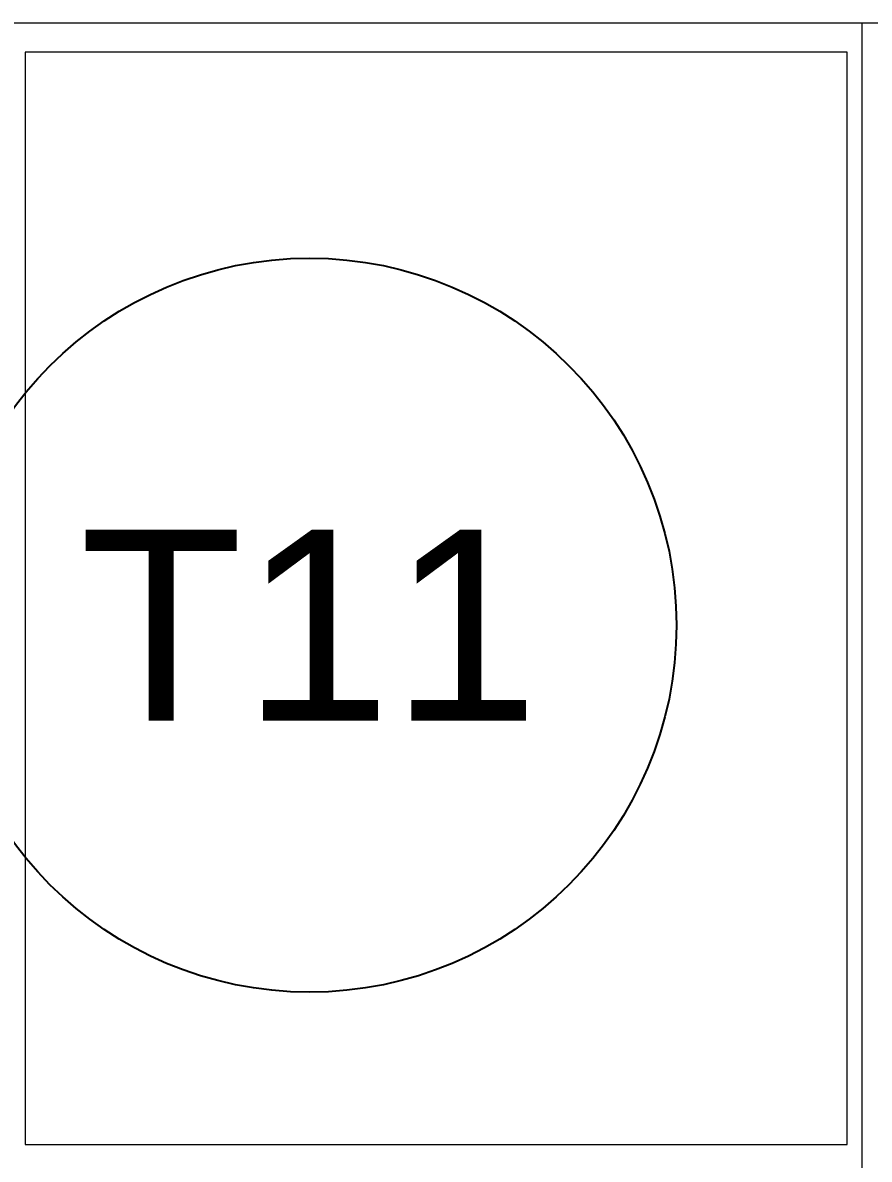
# Model space of a CAD drawing. Header units: metres. Extents: x 349703 to 349913, y 9282546 to 9282694.
# Drawn here: x 349747.983 to 349750.867, y 9282637.246 to 9282641.117 of the extents above; entities that cross this region are included whole.
import ezdxf
from ezdxf.enums import TextEntityAlignment as Align

# ---------------------------------------------------------------- set-up
doc = ezdxf.new("R2010")
doc.units = ezdxf.units.M
doc.header["$LTSCALE"] = 0.25
doc.layers.add('ARQ-FONDO', color=253, linetype='CONTINUOUS', lineweight=9)
doc.layers.add('LLORAD-TEXTO', color=1, linetype='CONTINUOUS', lineweight=25)
doc.styles.get("Standard").update_dxf_attribs({"font": 'arial.ttf'})

# ---------------------------------------------------------------- blocks, each defined once
blk = doc.blocks.new('PLAZA CENTRAL')
at = {"layer": 'ARQ-FONDO'}
for points in [[(349596.6395, 9282641.1169), (349621.0817, 9282641.1169), (349621.0817, 9282622.8854), (349596.6395, 9282622.8854)], [(349596.7395, 9282637.296), (349599.5395, 9282637.296), (349599.5395, 9282641.0169), (349596.7395, 9282641.0169)]]:
    blk.add_lwpolyline(points, close=True, dxfattribs=at)
blk.add_lwpolyline([(349599.5895, 9282641.1169), (349599.5895, 9282622.8854)], dxfattribs=at)

msp = doc.modelspace()

# ---------------------------------------------------------------- linework, layer by layer
at = {"layer": 'LLORAD-TEXTO'}
msp.add_circle((349748.96, 9282639.065), 1.25, dxfattribs=at)

# ---------------------------------------------------------------- block references
at = {"layer": 'ARQ-FONDO'}
msp.add_blockref('PLAZA CENTRAL', (151.2522, 0), dxfattribs=at)

# ---------------------------------------------------------------- texts
at = {"layer": 'LLORAD-TEXTO'}
msp.add_text('T11', height=0.65, dxfattribs=at).set_placement((349748.96, 9282639.065), align=Align.MIDDLE_CENTER)

doc.saveas('drawing.dxf')
